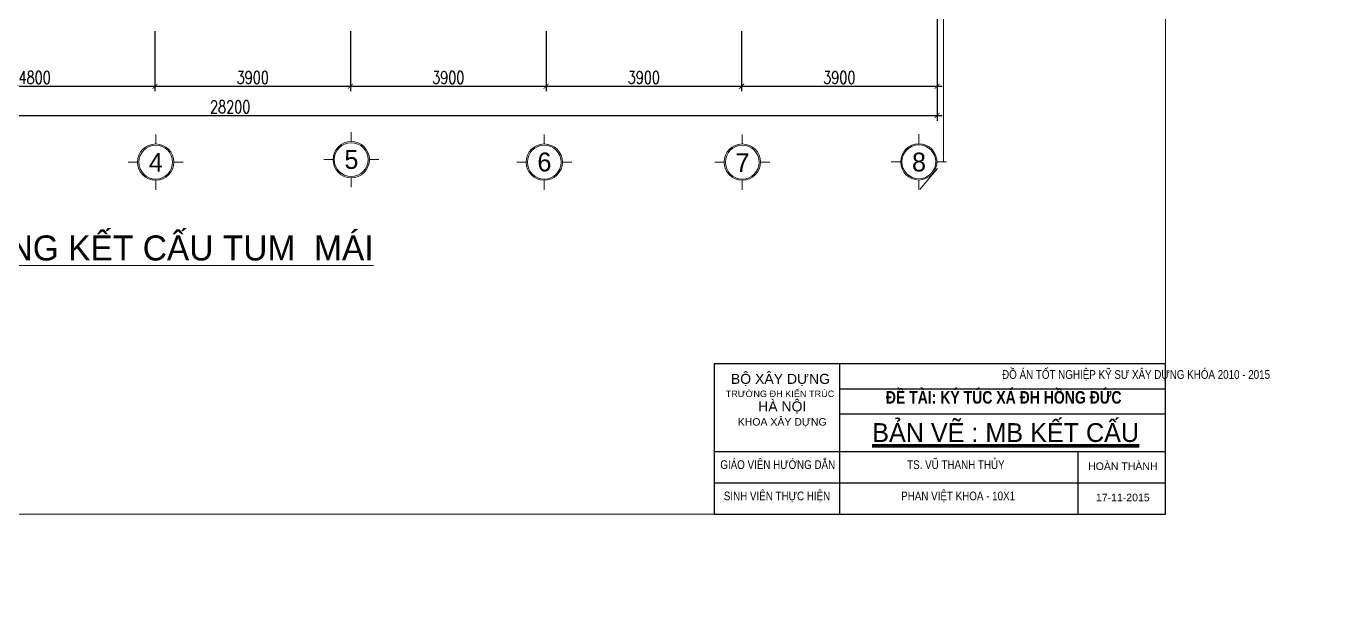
# Model space of a CAD drawing. Header units: millimetres. Extents: x 0 to 8478784, y 0 to 684185.
# Drawn here: x 3900655 to 3926949, y 571867 to 583626 of the extents above; entities that cross this region are included whole.
import ezdxf
from ezdxf.enums import TextEntityAlignment as Align

# ---------------------------------------------------------------- set-up
doc = ezdxf.new("R2010")
doc.units = ezdxf.units.MM
doc.header["$LTSCALE"] = 5000
doc.header["$MEASUREMENT"] = 0
doc.header["$PDMODE"] = 1
doc.header["$PDSIZE"] = -2
doc.linetypes.add('CENTER', pattern=[2, 1.25, -0.25, 0.25, -0.25])
doc.linetypes.add('HIDDEN', pattern=[0.375, 0.25, -0.125])
for name, color, linetype, lineweight in [('00-XM.Dim', 8, 'Continuous', 15), ('00-XMT.Axes', 22, 'CENTER', 15), ('00-XMT.Text', 4, 'Continuous', 20), ('01-XMT.Columns-Text', 7, 'Continuous', 20), ('02-XMT.Beams', 94, 'Continuous', 25), ('net thay', 7, 'Continuous', 15), ('WALL', 7, 'Continuous', 40)]:
    doc.layers.add(name, color=color, linetype=linetype, lineweight=lineweight)
doc.layers.add('_Text', color=4, linetype='Continuous')
doc.layers.add('NHT-KHUNG TEN', color=253, linetype='Continuous')
doc.styles.add('S1', font='VHARIAL.TTF', dxfattribs={"height": 200})
doc.styles.add('VnAvantH', font='VHAVAN.TTF')
doc.styles.add('vnsimli 0.7', font='vnsimli.shx', dxfattribs={"width": 0.75})
doc.dimstyles.new('XMT 1-1-100', dxfattribs={"dimscale": 100, "dimtxt": 2.5, "dimasz": 1, "dimexe": 1, "dimexo": 0, "dimgap": 0.5, "dimtad": 1, "dimdec": 0, "dimzin": 0, "dimdsep": 46, "dimtxsty": 'vnsimli 0.7', "dimblk": 'ARCHTICK', "dimcen": 1.5, "dimdle": 1, "dimclrd": 8, "dimclre": 8, "dimclrt": 116, "dimadec": 0, "dimazin": 0, "dimtfac": 1, "dimtdec": 0, "dimtofl": 0, "dimtmove": 0, "dimatfit": 3, "dimfxl": 0.18, "dimtolj": 1, "dimtzin": 0, "dimarcsym": 0})

# ---------------------------------------------------------------- blocks, each defined once
blk = doc.blocks.new('_ArchTick')
at = {"color": 0, "linetype": 'ByBlock', "const_width": 0.15}
blk.add_lwpolyline([(-0.5, -0.5), (0.5, 0.5)], dxfattribs=at)
blk = doc.blocks.new('*D198')
at = {"layer": '00-XM.Dim', "color": 8, "linetype": 'Continuous', "lineweight": -2, "transparency": 16777216}
for p, q in [((3898420, 583533), (3898420, 582331)), ((3903220, 583533), (3903220, 582331)), ((3898320, 582431), (3903320, 582431))]:
    blk.add_line(p, q, dxfattribs=at)
at = {"layer": 'Defpoints', "color": 0, "linetype": 'Continuous', "lineweight": 100, "transparency": 16777216}
for p in [(3898420, 583533), (3903220, 583533), (3903220, 582431)]:
    blk.add_point(p, dxfattribs=at)
at = {"layer": '00-XM.Dim', "color": 8, "linetype": 'Continuous', "lineweight": -2, "transparency": 16777216, "xscale": 100, "yscale": 100, "zscale": 100, "rotation": 180}
blk.add_blockref('_ArchTick', (3898420, 582431), dxfattribs=at)
at = {"layer": '00-XM.Dim', "color": 8, "linetype": 'Continuous', "lineweight": -2, "transparency": 16777216, "xscale": 100, "yscale": 100, "zscale": 100}
blk.add_blockref('_ArchTick', (3903220, 582431), dxfattribs=at)
at = {"layer": '00-XM.Dim', "color": 116, "linetype": 'Continuous', "lineweight": 15, "transparency": 16777216, "insert": (3900820, 582606), "char_height": 250, "attachment_point": 5, "style": 'vnsimli 0.7'}
blk.add_mtext('\\A1;4800', dxfattribs=at)
blk = doc.blocks.new('*D199')
at = {"layer": '00-XM.Dim', "color": 8, "linetype": 'Continuous', "lineweight": -2, "transparency": 16777216}
for p, q in [((3903220, 583533), (3903220, 582331)), ((3907120, 583533), (3907120, 582331)), ((3903120, 582431), (3907220, 582431))]:
    blk.add_line(p, q, dxfattribs=at)
at = {"layer": 'Defpoints', "color": 0, "linetype": 'Continuous', "lineweight": 100, "transparency": 16777216}
for p in [(3903220, 583533), (3907120, 583533), (3907120, 582431)]:
    blk.add_point(p, dxfattribs=at)
at = {"layer": '00-XM.Dim', "color": 8, "linetype": 'Continuous', "lineweight": -2, "transparency": 16777216, "xscale": 100, "yscale": 100, "zscale": 100, "rotation": 180}
blk.add_blockref('_ArchTick', (3903220, 582431), dxfattribs=at)
at = {"layer": '00-XM.Dim', "color": 8, "linetype": 'Continuous', "lineweight": -2, "transparency": 16777216, "xscale": 100, "yscale": 100, "zscale": 100}
blk.add_blockref('_ArchTick', (3907120, 582431), dxfattribs=at)
at = {"layer": '00-XM.Dim', "color": 116, "linetype": 'Continuous', "lineweight": 15, "transparency": 16777216, "insert": (3905170, 582606), "char_height": 250, "attachment_point": 5, "style": 'vnsimli 0.7'}
blk.add_mtext('\\A1;3900', dxfattribs=at)
blk = doc.blocks.new('*D200')
at = {"layer": '00-XM.Dim', "color": 8, "linetype": 'Continuous', "lineweight": -2, "transparency": 16777216}
for p, q in [((3907120, 583533), (3907120, 582331)), ((3911020, 583533), (3911020, 582331)), ((3907020, 582431), (3911120, 582431))]:
    blk.add_line(p, q, dxfattribs=at)
at = {"layer": 'Defpoints', "color": 0, "linetype": 'Continuous', "lineweight": 100, "transparency": 16777216}
for p in [(3907120, 583533), (3911020, 583533), (3911020, 582431)]:
    blk.add_point(p, dxfattribs=at)
at = {"layer": '00-XM.Dim', "color": 8, "linetype": 'Continuous', "lineweight": -2, "transparency": 16777216, "xscale": 100, "yscale": 100, "zscale": 100, "rotation": 180}
blk.add_blockref('_ArchTick', (3907120, 582431), dxfattribs=at)
at = {"layer": '00-XM.Dim', "color": 8, "linetype": 'Continuous', "lineweight": -2, "transparency": 16777216, "xscale": 100, "yscale": 100, "zscale": 100}
blk.add_blockref('_ArchTick', (3911020, 582431), dxfattribs=at)
at = {"layer": '00-XM.Dim', "color": 116, "linetype": 'Continuous', "lineweight": 15, "transparency": 16777216, "insert": (3909070, 582606), "char_height": 250, "attachment_point": 5, "style": 'vnsimli 0.7'}
blk.add_mtext('\\A1;3900', dxfattribs=at)
blk = doc.blocks.new('*D201')
at = {"layer": '00-XM.Dim', "color": 8, "linetype": 'Continuous', "lineweight": -2, "transparency": 16777216}
for p, q in [((3911020, 583533), (3911020, 582331)), ((3914920, 583533), (3914920, 582331)), ((3910920, 582431), (3915020, 582431))]:
    blk.add_line(p, q, dxfattribs=at)
at = {"layer": 'Defpoints', "color": 0, "linetype": 'Continuous', "lineweight": 100, "transparency": 16777216}
for p in [(3911020, 583533), (3914920, 583533), (3914920, 582431)]:
    blk.add_point(p, dxfattribs=at)
at = {"layer": '00-XM.Dim', "color": 8, "linetype": 'Continuous', "lineweight": -2, "transparency": 16777216, "xscale": 100, "yscale": 100, "zscale": 100, "rotation": 180}
blk.add_blockref('_ArchTick', (3911020, 582431), dxfattribs=at)
at = {"layer": '00-XM.Dim', "color": 8, "linetype": 'Continuous', "lineweight": -2, "transparency": 16777216, "xscale": 100, "yscale": 100, "zscale": 100}
blk.add_blockref('_ArchTick', (3914920, 582431), dxfattribs=at)
at = {"layer": '00-XM.Dim', "color": 116, "linetype": 'Continuous', "lineweight": 15, "transparency": 16777216, "insert": (3912970, 582606), "char_height": 250, "attachment_point": 5, "style": 'vnsimli 0.7'}
blk.add_mtext('\\A1;3900', dxfattribs=at)
blk = doc.blocks.new('*D202')
at = {"layer": '00-XM.Dim', "color": 8, "linetype": 'Continuous', "lineweight": -2, "transparency": 16777216}
for p, q in [((3914920, 583533), (3914920, 582331)), ((3918820, 583533), (3918820, 582331)), ((3914820, 582431), (3918920, 582431))]:
    blk.add_line(p, q, dxfattribs=at)
at = {"layer": 'Defpoints', "color": 0, "linetype": 'Continuous', "lineweight": 100, "transparency": 16777216}
for p in [(3914920, 583533), (3918820, 583533), (3918820, 582431)]:
    blk.add_point(p, dxfattribs=at)
at = {"layer": '00-XM.Dim', "color": 8, "linetype": 'Continuous', "lineweight": -2, "transparency": 16777216, "xscale": 100, "yscale": 100, "zscale": 100, "rotation": 180}
blk.add_blockref('_ArchTick', (3914920, 582431), dxfattribs=at)
at = {"layer": '00-XM.Dim', "color": 8, "linetype": 'Continuous', "lineweight": -2, "transparency": 16777216, "xscale": 100, "yscale": 100, "zscale": 100}
blk.add_blockref('_ArchTick', (3918820, 582431), dxfattribs=at)
at = {"layer": '00-XM.Dim', "color": 116, "linetype": 'Continuous', "lineweight": 15, "transparency": 16777216, "insert": (3916870, 582606), "char_height": 250, "attachment_point": 5, "style": 'vnsimli 0.7'}
blk.add_mtext('\\A1;3900', dxfattribs=at)
blk = doc.blocks.new('00-XMT-Axis symbol')
at = {"layer": '00-XMT.Axes', "linetype": 'Continuous'}
for p, q in [((0, 2.9), (0, 4.4)), ((-2.9, 0), (-4.4, 0)), ((2.9, 0), (4.4, 0)), ((0, -2.9), (0, -4.4))]:
    blk.add_line(p, q, dxfattribs=at)
blk.add_circle((0, 0), 2.9, dxfattribs=at)
at = {"layer": '00-XMT.Axes', "color": 7, "linetype": 'Continuous'}
blk.add_circle((0, 0), 2.7, dxfattribs=at)
at = {"layer": '00-XMT.Text', "color": 7, "style": 'VnAvantH'}
blk.add_attdef('00', text='', height=3, dxfattribs=at).set_placement((0.03, -1.47), align=Align.CENTER)
blk = doc.blocks.new('*D204')
at = {"layer": '02-XMT.Beams', "color": 8, "lineweight": -2, "transparency": 16777216}
for p, q in [((3890620, 584420), (3890620, 581744)), ((3918820, 584420), (3918820, 581744)), ((3890520, 581844), (3918920, 581844))]:
    blk.add_line(p, q, dxfattribs=at)
at = {"layer": 'Defpoints', "color": 0, "lineweight": 100, "transparency": 16777216}
for p in [(3890620, 584420), (3918820, 584420), (3918820, 581844)]:
    blk.add_point(p, dxfattribs=at)
at = {"layer": '02-XMT.Beams', "color": 8, "lineweight": -2, "transparency": 16777216, "xscale": 100, "yscale": 100, "zscale": 100, "rotation": 180}
blk.add_blockref('_ArchTick', (3890620, 581844), dxfattribs=at)
at = {"layer": '02-XMT.Beams', "color": 8, "lineweight": -2, "transparency": 16777216, "xscale": 100, "yscale": 100, "zscale": 100}
blk.add_blockref('_ArchTick', (3918820, 581844), dxfattribs=at)
at = {"layer": '02-XMT.Beams', "color": 116, "lineweight": 100, "transparency": 16777216, "insert": (3904720, 582019), "char_height": 250, "attachment_point": 5, "style": 'vnsimli 0.7'}
blk.add_mtext('\\A1;28200', dxfattribs=at)

msp = doc.modelspace()

# ---------------------------------------------------------------- linework, layer by layer
at = {"layer": '01-XMT.Columns-Text', "linetype": 'Continuous', "lineweight": 15}
msp.add_line((3918944.5, 600911.3), (3918944.5, 580922.2), dxfattribs=at)
at = {"layer": '02-XMT.Beams', "linetype": 'Continuous', "lineweight": 15}
msp.add_lwpolyline([(3881376, 603595), (3923376, 603595), (3923376, 573895), (3881376, 573895)], close=True, dxfattribs=at)
at = {"layer": 'net thay', "linetype": 'CENTER', "lineweight": 15}
msp.add_circle((3911642, 421190.5), 262994, dxfattribs=at)
at = {"layer": 'NHT-KHUNG TEN'}
msp.add_lwpolyline([(3914376, 573895), (3923376, 573895), (3923376, 576895), (3914376, 576895)], close=True, dxfattribs=at)
for points in [[(3916876, 576895), (3916876, 573895)], [(3916876, 576895), (3916876, 573895)], [(3916876, 576395), (3923376, 576395)], [(3916876, 575895), (3923376, 575895)], [(3914376, 575145), (3923376, 575145)], [(3921626, 575145), (3921626, 573895)], [(3914376, 574520), (3923376, 574520)]]:
    msp.add_lwpolyline(points, dxfattribs=at)
at = {"layer": 'WALL', "linetype": 'HIDDEN', "lineweight": 15}
msp.add_line((3918474.2, 580369.4), (3918827.2, 580790.1), dxfattribs=at)

# ---------------------------------------------------------------- block references
at = {"layer": '00-XM.Dim', "linetype": 'CENTER', "lineweight": 15}
ref = msp.add_blockref('00-XMT-Axis symbol', (3903234.5, 580916.4), dxfattribs=dict(at, xscale=-125, yscale=125, zscale=125, rotation=180))
ref.add_attrib('00', '4', dxfattribs={"layer": '00-XMT.Text', "color": 7, "height": 375, "style": 'VnAvantH'}).set_placement((3903237.7, 580725.3), align=Align.CENTER)
ref = msp.add_blockref('00-XMT-Axis symbol', (3907134.5, 580966.4), dxfattribs=dict(at, xscale=-125, yscale=125, zscale=125, rotation=180))
ref.add_attrib('00', '5', dxfattribs={"layer": '00-XMT.Text', "color": 7, "height": 375, "style": 'VnAvantH'}).set_placement((3907137.7, 580782), align=Align.CENTER)
ref = msp.add_blockref('00-XMT-Axis symbol', (3910984.5, 580916.4), dxfattribs=dict(at, xscale=-125, yscale=125, zscale=125, rotation=180))
ref.add_attrib('00', '6', dxfattribs={"layer": '00-XMT.Text', "color": 7, "height": 375, "style": 'VnAvantH'}).set_placement((3910987.7, 580732), align=Align.CENTER)
ref = msp.add_blockref('00-XMT-Axis symbol', (3914934.5, 580916.4), dxfattribs=dict(at, xscale=-125, yscale=125, zscale=125, rotation=180))
ref.add_attrib('00', '7', dxfattribs={"layer": '00-XMT.Text', "color": 7, "height": 375, "style": 'VnAvantH'}).set_placement((3914937.7, 580719.1), align=Align.CENTER)
ref = msp.add_blockref('00-XMT-Axis symbol', (3918455.9, 580922.2), dxfattribs=dict(at, xscale=-125, yscale=125, zscale=125, rotation=180))
ref.add_attrib('00', '8', dxfattribs={"layer": '00-XMT.Text', "color": 7, "height": 375, "style": 'VnAvantH'}).set_placement((3918459.1, 580731.6), align=Align.CENTER)

# ---------------------------------------------------------------- texts
at = {"layer": '00-XMT.Text', "color": 7, "ltscale": 0.015, "style": 'VnAvantH'}
msp.add_text('%%UmÆt b»ng kÕt cÊu Tum  m¸i', height=500, dxfattribs=at).set_placement((3902696, 579204), align=Align.MIDDLE_CENTER)
at = {"layer": '_Text', "lineweight": 100, "style": 'VnAvantH'}
msp.add_text('%%UB¶N VÏ : mb kÕt cÊu', height=375, dxfattribs=at).set_placement((3920187.4, 575520.5), align=Align.MIDDLE_CENTER)
at = {"layer": '_Text', "lineweight": 100, "attachment_point": 1, "style": 'S1'}
for s, insert, char_height, width in [('  bé x©y dùng\\P{\\H0.65x; tr\xadêng ®h kiÕn tróc\\H0.7692x;\\P}         hµ néi{\\H0.75x;\\P     khoa x©y dùng}', (3914552, 576691.8), 200, 2215.5), ('HOµN THµNH', (3921832.5, 574924.5), 150, 1521), ('17-11-2015', (3921988, 574299.5), 150, 1521)]:
    msp.add_mtext(s, dxfattribs=dict(at, insert=insert, char_height=char_height, width=width))
at = {"layer": '_Text', "lineweight": 100, "attachment_point": 1}
for s, width, insert, char_height in [('\\pxqc;{\\fArial|b0|i0|c0|p34;\\W0.8;ĐỒ ÁN TỐT NGHIỆP KỸ SƯ XÂY DỰNG KHÓA 2010 - 2015}', 12539.348, (3916519.1, 576766.5), 175), ('{\\fArial|b1|i0|c0|p34;\\W0.8;ĐỀ TÀI: KÝ TÚC XÁ ĐH HỒNG ĐỨC}', 13598.481, (3917796.8, 576347.9), 250), ('\\pxql,t24;{\\fArial|b0|i0|c0|p34;\\W0.8;GIÁO VIÊN HƯỚNG DẪN}', 4827.463, (3914496.1, 574968), 175), ('\\pt8400;{\\fArial|b0|i0|c0|p34;\\W0.8;TS. VŨ THANH THỦY}', 4827.463, (3918222.6, 574968), 175), ('\\pxql,t24;{\\fArial|b0|i0|c0|p34;\\W0.8;SINH VIÊN THỰC HIỆN}', 4827.463, (3914565.5, 574343), 175), ('\\pt8400;{\\fArial|b0|i0|c0|p34;\\W0.8;PHAN VIỆT KHOA - 10X1}', 6448.177, (3918103.7, 574343), 175)]:
    msp.add_mtext_dynamic_manual_height_columns(s, width=width, gutter_width=2459.4, heights=[0], dxfattribs=dict(at, insert=insert, char_height=char_height))

# ---------------------------------------------------------------- dimensions: what is measured, and where the dimension line sits
at = {"layer": '00-XM.Dim', "linetype": 'Continuous', "lineweight": 15}
for base, p1, p2, picture, middle in [((3903219.5, 582431.3), (3898419.5, 583532.7), (3903219.5, 583532.7), '*D198', (3900819.5, 582606.3)), ((3907119.5, 582431.3), (3903219.5, 583532.7), (3907119.5, 583532.7), '*D199', (3905169.5, 582606.3)), ((3911019.5, 582431.3), (3907119.5, 583532.7), (3911019.5, 583532.7), '*D200', (3909069.5, 582606.3)), ((3914919.5, 582431.3), (3911019.5, 583532.7), (3914919.5, 583532.7), '*D201', (3912969.5, 582606.3)), ((3918819.5, 582431.3), (3914919.5, 583532.7), (3918819.5, 583532.7), '*D202', (3916869.5, 582606.3))]:
    dim = msp.add_linear_dim(base=base, p1=p1, p2=p2, dimstyle='XMT 1-1-100', dxfattribs=at)
    dim.commit()
    dim.dimension.update_dxf_attribs({"geometry": picture, "text_midpoint": middle})
at = {"layer": '02-XMT.Beams', "lineweight": 100}
dim = msp.add_linear_dim(base=(3918819.5, 581843.9), p1=(3890619.5, 584419.5), p2=(3918819.5, 584419.5), dimstyle='XMT 1-1-100', dxfattribs=at)
dim.commit()
dim.dimension.update_dxf_attribs({"geometry": '*D204', "text_midpoint": (3904719.5, 582018.9)})

doc.saveas('drawing.dxf')
